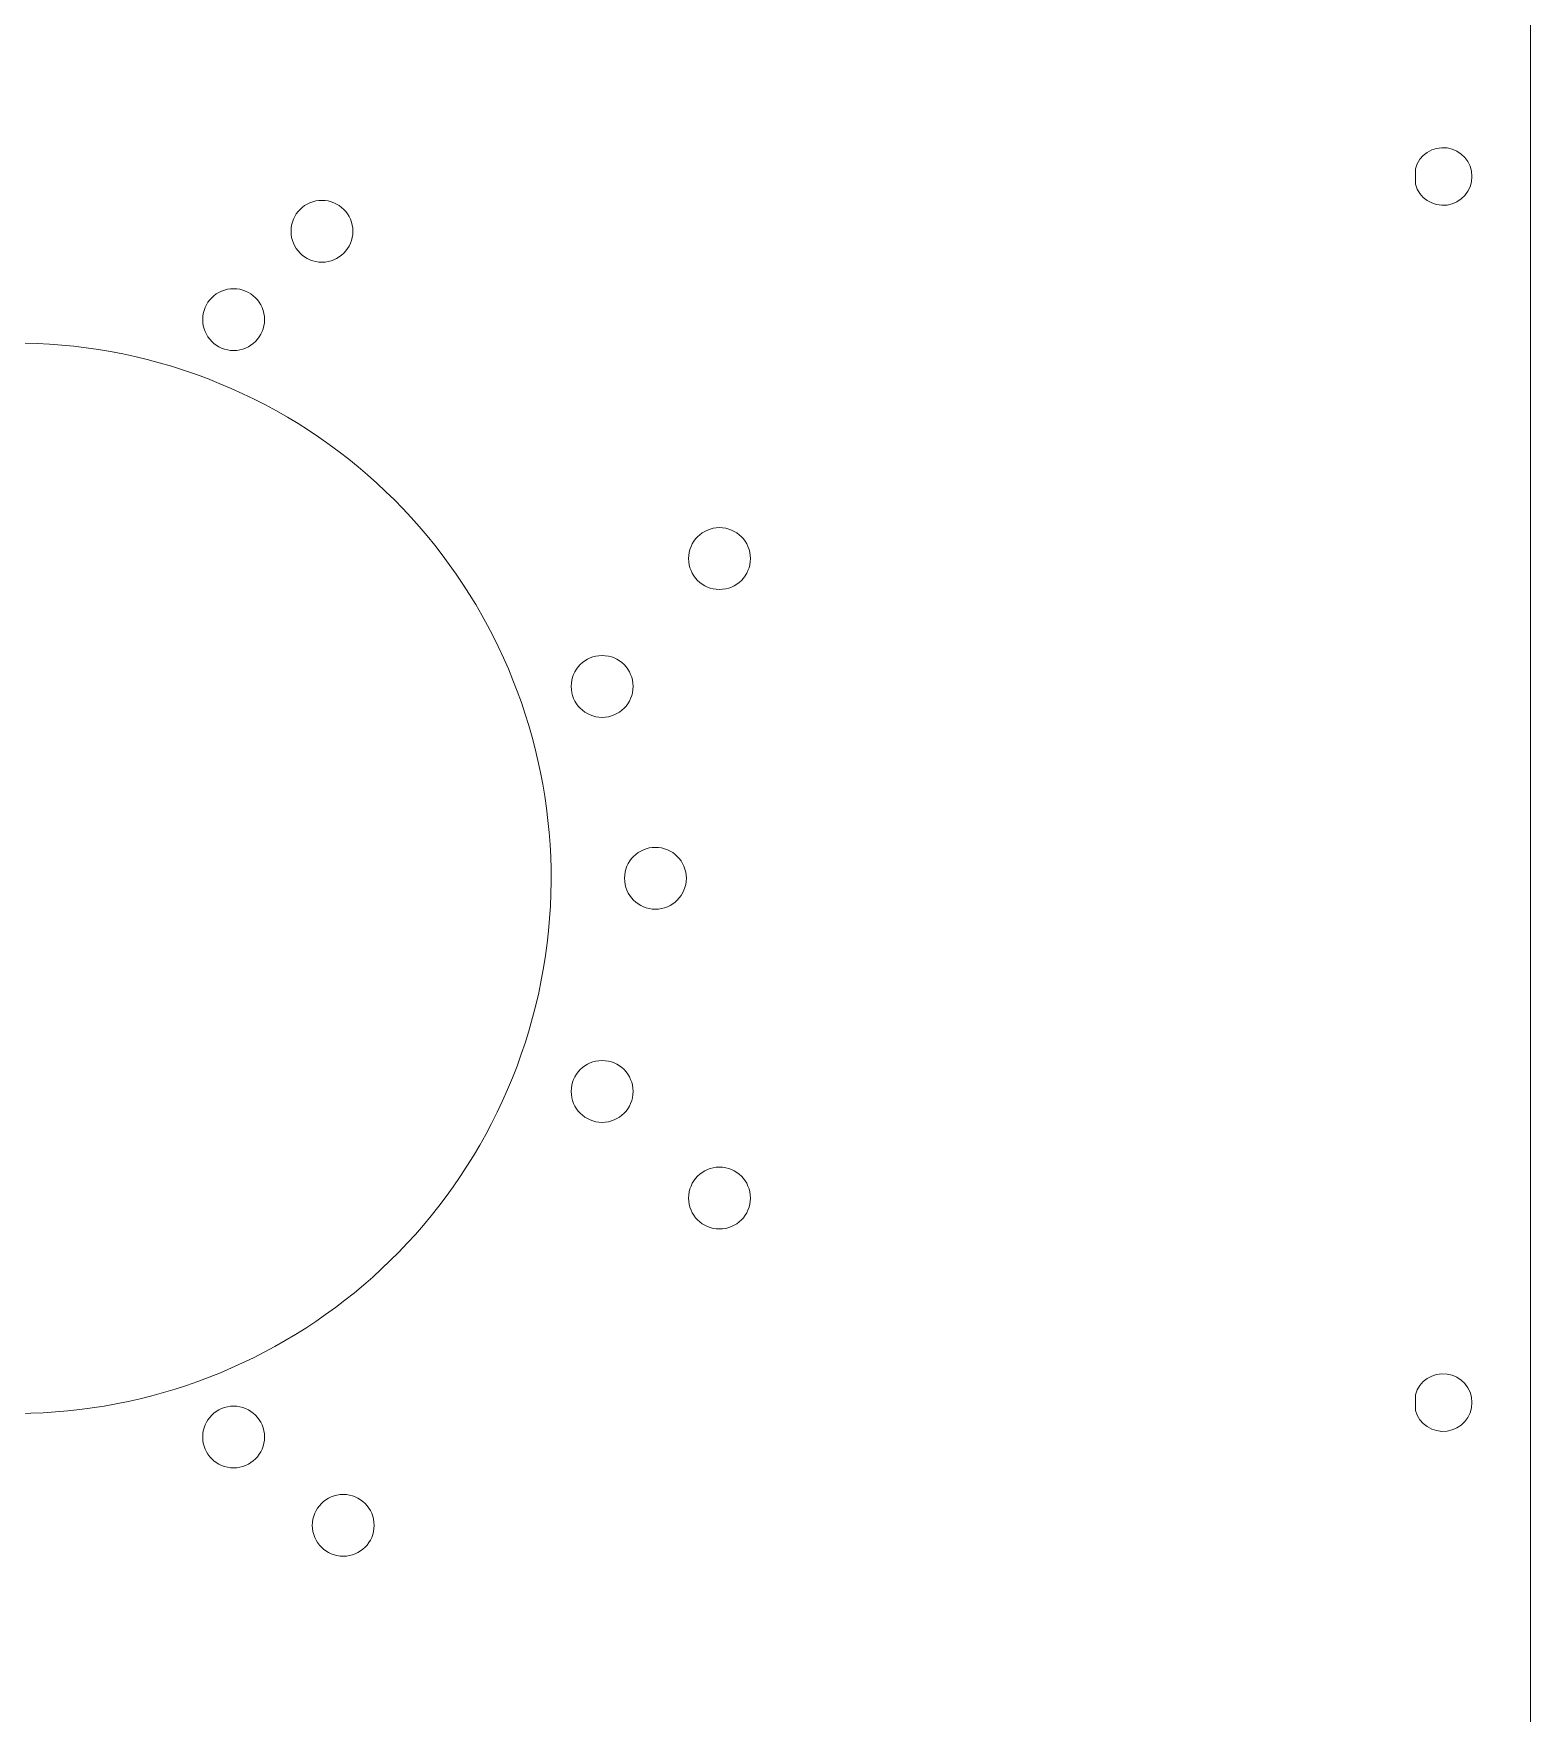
# Model space of a CAD drawing. Header units: inches. Extents: x 0.1 to 23.8, y 0.1 to 11.9.
# Drawn here: x 20.988 to 23.752, y 5.664 to 8.766 of the extents above; entities that cross this region are included whole.
import ezdxf

# ---------------------------------------------------------------- set-up
doc = ezdxf.new("R2010")
doc.units = ezdxf.units.IN
doc.header["$MEASUREMENT"] = 0
doc.layers.add('CUTOUTS', color=1, linetype='Continuous')
doc.layers.add('PERIMETER', color=5, linetype='Continuous')

msp = doc.modelspace()

# ---------------------------------------------------------------- linework, layer by layer
at = {"layer": 'CUTOUTS', "lineweight": 0}
for points in [[(23.5394, 8.4881), (23.5394, 8.5168, -7.28011)], [(23.5394, 6.2235), (23.5394, 6.2522, -7.28011)]]:
    msp.add_lwpolyline(points, format="xyb", close=True, dxfattribs=at)
for centre in [(21.5201, 8.4012), (21.357, 8.2381), (22.2543, 7.7967), (22.0376, 7.5605), (22.136, 7.2062), (22.0376, 6.8125), (22.2543, 6.6156), (21.357, 6.1742), (21.5594, 6.0111)]:
    msp.add_circle(centre, 0.0571, dxfattribs=at)
at = {"layer": 'PERIMETER', "lineweight": 0}
msp.add_line((23.7518, 3.184), (23.7518, 9.9241), dxfattribs=at)
msp.add_arc((20.955, 7.2062), 0.9882, 259.4399, 235.8846, dxfattribs=at)

doc.saveas('drawing.dxf')
